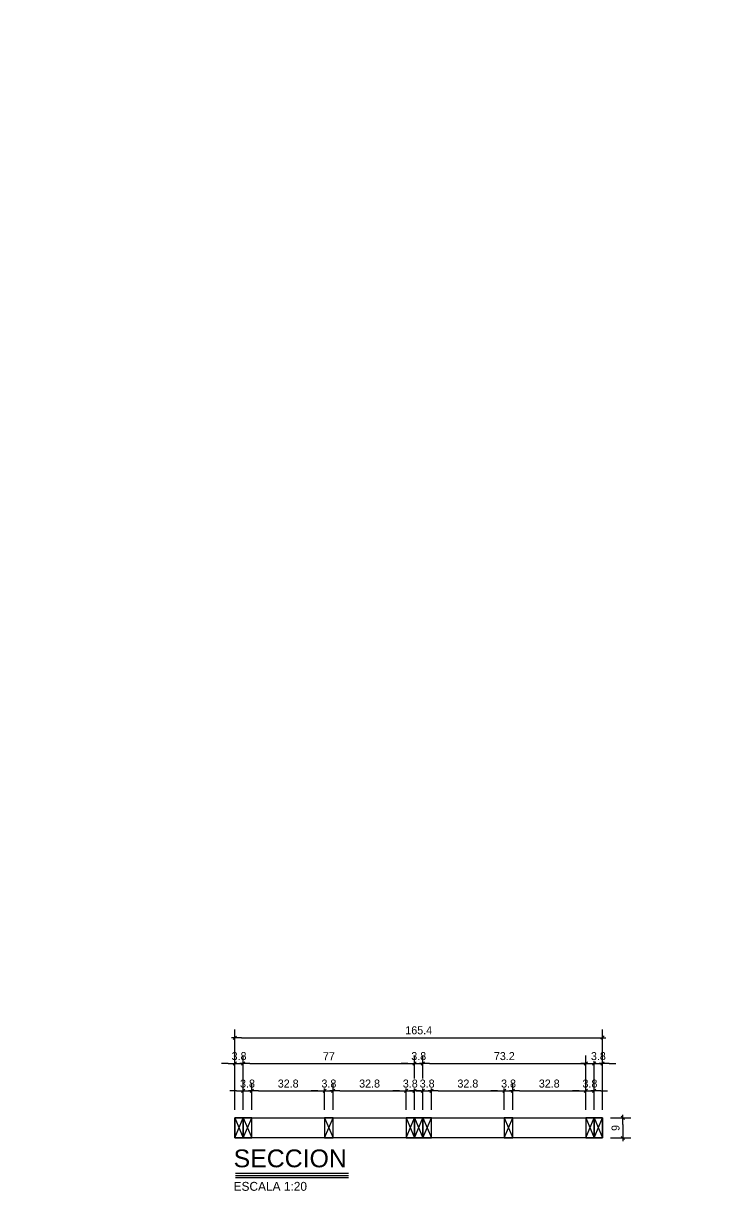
# Model space of a CAD drawing. Header units: millimetres. Extents: x 19458 to 19801, y 4351 to 4752.
# Drawn here: x 19506.82 to 19509.94, y 4507.75 to 4513.06 of the extents above; entities that cross this region are included whole.
import ezdxf
from ezdxf.enums import TextEntityAlignment as Align

# ---------------------------------------------------------------- set-up
doc = ezdxf.new("R2010")
doc.units = ezdxf.units.MM
for name, color, linetype in [('0 @ 0.2', 7, 'Continuous'), ('cotas', 1, 'Continuous'), ('cotas @ 400', 1, 'Continuous'), ('cotas @ 500', 1, 'Continuous'), ('PANELES PARED', 2, 'Continuous'), ('TEXTOS TITULOS @ 0.2', 3, 'Continuous')]:
    doc.layers.add(name, color=color, linetype=linetype)
doc.styles.add('century gothic', font='GOTHIC.TTF')
doc.styles.add('COTAS SMC', font='GOTHIC.TTF')
doc.styles.add('NOTAS', font='GOTHIC.TTF')
doc.styles.add('SMCtitulos', font='sanss___.ttf')
doc.dimstyles.new('ANOTATIVE 100 SMCONSTRUCCIONES', dxfattribs={"dimscale": 0, "dimtxt": 0.18, "dimasz": 0.15, "dimexe": 0.18, "dimexo": 0.09, "dimgap": 0.1, "dimtad": 1, "dimzin": 0, "dimdsep": 46, "dimtxsty": 'century gothic', "dimblk1": 'FLECHA1', "dimblk2": 'FLECHA1', "dimsah": 1, "dimcen": 0.18, "dimdle": 0.075, "dimclrd": 1, "dimclre": 1, "dimclrt": 2, "dimaunit": 1, "dimadec": 0, "dimazin": 0, "dimtfac": 0.75, "dimtix": 1, "dimtmove": 2, "dimatfit": 3, "dimfxl": 0.09, "dimtvp": 1.5, "dimtfill": 1, "dimtolj": 1, "dimtzin": 0, "dimarcsym": 0})
doc.dimstyles.new('ANOTATIVE CM SMCONSTRUCCIONES', dxfattribs={"dimscale": 0, "dimtxt": 0.18, "dimasz": 0.15, "dimexe": 0.18, "dimexo": 0.18, "dimgap": 0.07, "dimtad": 1, "dimdec": 1, "dimlfac": 100, "dimdsep": 46, "dimtxsty": 'century gothic', "dimblk1": 'FLECHA1', "dimblk2": 'FLECHA1', "dimsah": 1, "dimcen": 0.18, "dimdle": 0.075, "dimclrd": 1, "dimclre": 1, "dimclrt": 2, "dimaunit": 1, "dimadec": 0, "dimazin": 2, "dimtfac": 0.75, "dimtdec": 1, "dimtix": 1, "dimtmove": 2, "dimatfit": 3, "dimfxl": 0.09, "dimtvp": 1.5, "dimtfill": 1, "dimtolj": 1, "dimtzin": 0, "dimarcsym": 0})
doc.dimstyles.new('PIES SMCONSTRUCCIONES', dxfattribs={"dimscale": 0, "dimtxt": 0.18, "dimasz": 0.2, "dimexe": 0.18, "dimexo": 0, "dimgap": 0.1, "dimtad": 1, "dimdec": 0, "dimlfac": 39.370079, "dimzin": 0, "dimdsep": 46, "dimlunit": 4, "dimtxsty": 'COTAS SMC', "dimblk1": 'FLECHA1', "dimblk2": 'FLECHA1', "dimsah": 1, "dimcen": 0.2, "dimdle": 0.075, "dimclrd": 1, "dimclre": 1, "dimclrt": 2, "dimaunit": 1, "dimadec": 0, "dimazin": 0, "dimtfac": 0.75, "dimtdec": 0, "dimtix": 1, "dimtmove": 2, "dimatfit": 3, "dimfxl": 0.09, "dimtvp": 1.5, "dimtfill": 1, "dimtolj": 1, "dimtzin": 0, "dimarcsym": 0})

# ---------------------------------------------------------------- blocks, each defined once
blk = doc.blocks.new('FLECHA1')
at = {"color": 4}
blk.add_line((-0.246176, -0.248081), (0.248081, 0.25), dxfattribs=at)
at = {"color": 1}
blk.add_line((-1, 0), (0.496162, 0), dxfattribs=at)
blk = doc.blocks.new('*D1568')
at = {"layer": 'cotas', "color": 1, "lineweight": -2, "transparency": 16777216}
for p, q in [((19614.326, 4625.8448), (19614.326, 4700.8448)), ((19570.9836, 4550.8448), (19524.326, 4550.8448)), ((19614.326, 4548.4298), (19614.326, 4550.8448)), ((19570.5339, 4548.4298), (19524.326, 4548.4298)), ((19614.326, 4473.4298), (19614.326, 4398.4298))]:
    blk.add_line(p, q, dxfattribs=at)
at = {"layer": 'Defpoints', "color": 0, "transparency": 16777216}
for p in [(19614.326, 4550.8448), (19615.9836, 4550.8448), (19615.5339, 4548.4298)]:
    blk.add_point(p, dxfattribs=at)
at = {"layer": 'cotas', "color": 1, "lineweight": -2, "transparency": 16777216, "xscale": 75, "yscale": 75, "zscale": 75}
for p, rotation in [((19614.326, 4550.8448), 270), ((19614.326, 4548.4298), 90)]:
    blk.add_blockref('FLECHA1', p, dxfattribs=dict(at, rotation=rotation))
at = {"layer": 'cotas', "color": 2, "transparency": 16777216, "insert": (19517.3376, 4549.6373), "char_height": 90, "attachment_point": 5, "rotation": 90, "style": 'century gothic', "bg_fill": 3, "box_fill_scale": 1.1, "bg_fill_color": 256, "bg_fill_true_color": 13158600, "bg_fill_transparency": 0}
blk.add_mtext('\\A1;2.42', dxfattribs=at)
blk = doc.blocks.new('*D1620')
at = {"layer": 'cotas', "color": 1, "lineweight": -2, "transparency": 16777216}
for p, q in [((19614.326, 4610.8448), (19614.326, 4670.8448)), ((19579.9836, 4550.8448), (19542.326, 4550.8448)), ((19614.326, 4548.4298), (19614.326, 4550.8448)), ((19579.5339, 4548.4298), (19542.326, 4548.4298)), ((19614.326, 4488.4298), (19614.326, 4428.4298))]:
    blk.add_line(p, q, dxfattribs=at)
at = {"layer": 'Defpoints', "color": 0, "transparency": 16777216}
for p in [(19614.326, 4550.8448), (19615.9836, 4550.8448), (19615.5339, 4548.4298)]:
    blk.add_point(p, dxfattribs=at)
at = {"layer": 'cotas', "color": 1, "lineweight": -2, "transparency": 16777216, "xscale": 60, "yscale": 60, "zscale": 60}
for p, rotation in [((19614.326, 4550.8448), 270), ((19614.326, 4548.4298), 90)]:
    blk.add_blockref('FLECHA1', p, dxfattribs=dict(at, rotation=rotation))
at = {"layer": 'cotas', "color": 2, "transparency": 16777216, "insert": (19536.7353, 4549.6373), "char_height": 72, "attachment_point": 5, "rotation": 90, "style": 'century gothic', "bg_fill": 3, "box_fill_scale": 1.1, "bg_fill_color": 256, "bg_fill_true_color": 13158600, "bg_fill_transparency": 0}
blk.add_mtext('\\A1;2.42', dxfattribs=at)
blk = doc.blocks.new('*D1623')
at = {"layer": 'cotas', "color": 1, "lineweight": -2, "transparency": 16777216}
for p, q in [((19620.0128, 4651.7533), (19620.0128, 4751.7533)), ((19620.4168, 4551.7533), (19530.0128, 4551.7533)), ((19620.0128, 4550.5333), (19620.0128, 4551.7533)), ((19620.4168, 4550.5333), (19530.0128, 4550.5333)), ((19620.0128, 4450.5333), (19620.0128, 4350.5333))]:
    blk.add_line(p, q, dxfattribs=at)
at = {"layer": 'Defpoints', "color": 0, "transparency": 16777216}
for p in [(19620.0128, 4551.7533), (19620.4168, 4551.7533), (19620.4168, 4550.5333)]:
    blk.add_point(p, dxfattribs=at)
at = {"layer": 'cotas', "color": 1, "lineweight": -2, "transparency": 16777216, "xscale": 100, "yscale": 100, "zscale": 100}
for p, rotation in [((19620.0128, 4551.7533), 270), ((19620.0128, 4550.5333), 90)]:
    blk.add_blockref('FLECHA1', p, dxfattribs=dict(at, rotation=rotation))
at = {"layer": 'cotas', "color": 2, "transparency": 16777216, "insert": (19523.8809, 4551.1433), "char_height": 90, "attachment_point": 5, "rotation": 90, "style": 'COTAS SMC', "bg_fill": 3, "box_fill_scale": 1.1, "bg_fill_color": 256, "bg_fill_true_color": 13158600, "bg_fill_transparency": 0}
blk.add_mtext("\\A1;4'", dxfattribs=at)
blk = doc.blocks.new('*D1673')
at = {"layer": 'cotas', "color": 1, "lineweight": -2, "transparency": 16777216}
for p, q in [((19620.0128, 4631.7533), (19620.0128, 4711.7533)), ((19620.4168, 4551.7533), (19548.0128, 4551.7533)), ((19620.0128, 4550.5333), (19620.0128, 4551.7533)), ((19620.4168, 4550.5333), (19548.0128, 4550.5333)), ((19620.0128, 4470.5333), (19620.0128, 4390.5333))]:
    blk.add_line(p, q, dxfattribs=at)
at = {"layer": 'Defpoints', "color": 0, "transparency": 16777216}
for p in [(19620.0128, 4551.7533), (19620.4168, 4551.7533), (19620.4168, 4550.5333)]:
    blk.add_point(p, dxfattribs=at)
at = {"layer": 'cotas', "color": 1, "lineweight": -2, "transparency": 16777216, "xscale": 80, "yscale": 80, "zscale": 80}
for p, rotation in [((19620.0128, 4551.7533), 270), ((19620.0128, 4550.5333), 90)]:
    blk.add_blockref('FLECHA1', p, dxfattribs=dict(at, rotation=rotation))
at = {"layer": 'cotas', "color": 2, "transparency": 16777216, "insert": (19543.1073, 4551.1433), "char_height": 72, "attachment_point": 5, "rotation": 90, "style": 'COTAS SMC', "bg_fill": 3, "box_fill_scale": 1.1, "bg_fill_color": 256, "bg_fill_true_color": 13158600, "bg_fill_transparency": 0}
blk.add_mtext("\\A1;4'", dxfattribs=at)
blk = doc.blocks.new('PZ1')
at = {"layer": 'PANELES PARED'}
for p, q in [((19503.9863, 4507.8495), (19504.0243, 4507.7595)), ((19503.9863, 4507.7595), (19504.0243, 4507.8495))]:
    blk.add_line(p, q, dxfattribs=at)
blk.add_lwpolyline([(19503.9863, 4507.7595), (19504.0243, 4507.7595), (19504.0243, 4507.8495), (19503.9863, 4507.8495)], close=True, dxfattribs=at)
blk = doc.blocks.new('*U14')
at = {"color": 2}
blk.add_line((0, 0.052), (2.541, 0.052), dxfattribs=at)
at = {"color": 250}
blk.add_line((0, 0), (2.541, 0), dxfattribs=at)
at = {"color": 7}
blk.add_line((0, -0.047), (2.541, -0.047), dxfattribs=at)
at = {"color": 0, "linetype": 'ByBlock', "lineweight": -2, "style": 'NOTAS'}
for tag, p in [('1TITLE', (0.027, 1.014)), ('2TITLE', (-0.043, 0.181))]:
    blk.add_attdef(tag, p, '', height=0.3, dxfattribs=at)
blk.add_attdef('SCALE', text='', height=0.18, dxfattribs=at).set_placement((-0.043, -0.148), align=Align.TOP_LEFT)
blk = doc.blocks.new('*D78')
at = {"color": 1, "lineweight": -2, "transparency": 16777216}
for p, q in [((19509.4574, 4508.1344), (19509.5486, 4508.1344)), ((19509.5126, 4508.1044), (19509.5126, 4508.0744)), ((19509.4574, 4508.0444), (19509.5486, 4508.0444))]:
    blk.add_line(p, q, dxfattribs=at)
at = {"layer": 'Defpoints', "color": 0, "transparency": 16777216}
for p in [(19509.4214, 4508.1344), (19509.4214, 4508.0444)]:
    blk.add_point(p, dxfattribs=at)
at = {"color": 1, "lineweight": -2, "transparency": 16777216, "xscale": 0.03, "yscale": 0.03, "zscale": 0.03}
for p, rotation in [((19509.5126, 4508.1344), 90), ((19509.5126, 4508.0444), 270)]:
    blk.add_blockref('FLECHA1', p, dxfattribs=dict(at, rotation=rotation))
at = {"color": 2, "transparency": 16777216, "insert": (19509.4797, 4508.0894), "char_height": 0.036, "attachment_point": 5, "rotation": 90, "style": 'century gothic', "bg_fill": 3, "box_fill_scale": 1.1, "bg_fill_color": 256, "bg_fill_true_color": 13158600, "bg_fill_transparency": 0}
blk.add_mtext('\\A1;9', dxfattribs=at)
at = {"layer": 'Defpoints', "color": 0, "transparency": 16777216}
blk.add_point((19509.5126, 4508.0444), dxfattribs=at)
blk = doc.blocks.new('*D79')
at = {"color": 1, "lineweight": -2, "transparency": 16777216}
for p, q in [((19507.7674, 4508.1704), (19507.7674, 4508.4156)), ((19507.8054, 4508.1704), (19507.8054, 4508.4156)), ((19507.7374, 4508.3796), (19507.7074, 4508.3796)), ((19507.7674, 4508.3796), (19507.8054, 4508.3796)), ((19507.8354, 4508.3796), (19507.8654, 4508.3796))]:
    blk.add_line(p, q, dxfattribs=at)
at = {"layer": 'Defpoints', "color": 0, "transparency": 16777216}
for p in [(19507.7674, 4508.1344), (19507.8054, 4508.1344)]:
    blk.add_point(p, dxfattribs=at)
at = {"color": 1, "lineweight": -2, "transparency": 16777216, "xscale": 0.03, "yscale": 0.03, "zscale": 0.03}
blk.add_blockref('FLECHA1', (19507.7674, 4508.3796), dxfattribs=at)
at = {"color": 1, "lineweight": -2, "transparency": 16777216, "xscale": 0.03, "yscale": 0.03, "zscale": 0.03, "rotation": 180}
blk.add_blockref('FLECHA1', (19507.8054, 4508.3796), dxfattribs=at)
at = {"color": 2, "transparency": 16777216, "insert": (19507.7864, 4508.4125), "char_height": 0.036, "attachment_point": 5, "style": 'century gothic', "bg_fill": 3, "box_fill_scale": 1.1, "bg_fill_color": 256, "bg_fill_true_color": 13158600, "bg_fill_transparency": 0}
blk.add_mtext('\\A1;3.8', dxfattribs=at)
at = {"layer": 'Defpoints', "color": 0, "transparency": 16777216}
blk.add_point((19507.8054, 4508.3796), dxfattribs=at)
blk = doc.blocks.new('*D80')
at = {"color": 1, "lineweight": -2, "transparency": 16777216}
for p, q in [((19507.8054, 4508.1704), (19507.8054, 4508.2921)), ((19507.8434, 4508.1704), (19507.8434, 4508.2921)), ((19507.7754, 4508.2561), (19507.7454, 4508.2561)), ((19507.8054, 4508.2561), (19507.8434, 4508.2561)), ((19507.8734, 4508.2561), (19507.9034, 4508.2561))]:
    blk.add_line(p, q, dxfattribs=at)
at = {"layer": 'Defpoints', "color": 0, "transparency": 16777216}
for p in [(19507.8054, 4508.1344), (19507.8434, 4508.1344)]:
    blk.add_point(p, dxfattribs=at)
at = {"color": 1, "lineweight": -2, "transparency": 16777216, "xscale": 0.03, "yscale": 0.03, "zscale": 0.03}
blk.add_blockref('FLECHA1', (19507.8054, 4508.2561), dxfattribs=at)
at = {"color": 1, "lineweight": -2, "transparency": 16777216, "xscale": 0.03, "yscale": 0.03, "zscale": 0.03, "rotation": 180}
blk.add_blockref('FLECHA1', (19507.8434, 4508.2561), dxfattribs=at)
at = {"color": 2, "transparency": 16777216, "insert": (19507.8244, 4508.289), "char_height": 0.036, "attachment_point": 5, "style": 'century gothic', "bg_fill": 3, "box_fill_scale": 1.1, "bg_fill_color": 256, "bg_fill_true_color": 13158600, "bg_fill_transparency": 0}
blk.add_mtext('\\A1;3.8', dxfattribs=at)
at = {"layer": 'Defpoints', "color": 0, "transparency": 16777216}
blk.add_point((19507.8434, 4508.2561), dxfattribs=at)
blk = doc.blocks.new('*D81')
at = {"color": 1, "lineweight": -2, "transparency": 16777216}
for p, q in [((19507.8434, 4508.1704), (19507.8434, 4508.2921)), ((19508.1714, 4508.1704), (19508.1714, 4508.2921)), ((19507.8734, 4508.2561), (19508.1414, 4508.2561))]:
    blk.add_line(p, q, dxfattribs=at)
at = {"layer": 'Defpoints', "color": 0, "transparency": 16777216}
for p in [(19508.1714, 4508.2561), (19507.8434, 4508.1344), (19508.1714, 4508.1344)]:
    blk.add_point(p, dxfattribs=at)
at = {"color": 1, "lineweight": -2, "transparency": 16777216, "xscale": 0.03, "yscale": 0.03, "zscale": 0.03, "rotation": 180}
blk.add_blockref('FLECHA1', (19507.8434, 4508.2561), dxfattribs=at)
at = {"color": 1, "lineweight": -2, "transparency": 16777216, "xscale": 0.03, "yscale": 0.03, "zscale": 0.03}
blk.add_blockref('FLECHA1', (19508.1714, 4508.2561), dxfattribs=at)
at = {"color": 2, "transparency": 16777216, "insert": (19508.0074, 4508.289), "char_height": 0.036, "attachment_point": 5, "style": 'century gothic', "bg_fill": 3, "box_fill_scale": 1.1, "bg_fill_color": 256, "bg_fill_true_color": 13158600, "bg_fill_transparency": 0}
blk.add_mtext('\\A1;32.8', dxfattribs=at)
blk = doc.blocks.new('*D82')
at = {"color": 1, "lineweight": -2, "transparency": 16777216}
for p, q in [((19508.1714, 4508.1704), (19508.1714, 4508.2921)), ((19508.2094, 4508.1704), (19508.2094, 4508.2921)), ((19508.1414, 4508.2561), (19508.1114, 4508.2561)), ((19508.1714, 4508.2561), (19508.2094, 4508.2561)), ((19508.2394, 4508.2561), (19508.2694, 4508.2561))]:
    blk.add_line(p, q, dxfattribs=at)
at = {"layer": 'Defpoints', "color": 0, "transparency": 16777216}
for p in [(19508.1714, 4508.1344), (19508.2094, 4508.1344)]:
    blk.add_point(p, dxfattribs=at)
at = {"color": 1, "lineweight": -2, "transparency": 16777216, "xscale": 0.03, "yscale": 0.03, "zscale": 0.03}
blk.add_blockref('FLECHA1', (19508.1714, 4508.2561), dxfattribs=at)
at = {"color": 1, "lineweight": -2, "transparency": 16777216, "xscale": 0.03, "yscale": 0.03, "zscale": 0.03, "rotation": 180}
blk.add_blockref('FLECHA1', (19508.2094, 4508.2561), dxfattribs=at)
at = {"color": 2, "transparency": 16777216, "insert": (19508.1904, 4508.289), "char_height": 0.036, "attachment_point": 5, "style": 'century gothic', "bg_fill": 3, "box_fill_scale": 1.1, "bg_fill_color": 256, "bg_fill_true_color": 13158600, "bg_fill_transparency": 0}
blk.add_mtext('\\A1;3.8', dxfattribs=at)
at = {"layer": 'Defpoints', "color": 0, "transparency": 16777216}
blk.add_point((19508.2094, 4508.2561), dxfattribs=at)
blk = doc.blocks.new('*D83')
at = {"color": 1, "lineweight": -2, "transparency": 16777216}
for p, q in [((19508.2094, 4508.1704), (19508.2094, 4508.2921)), ((19508.5374, 4508.1704), (19508.5374, 4508.2921)), ((19508.2394, 4508.2561), (19508.5074, 4508.2561))]:
    blk.add_line(p, q, dxfattribs=at)
at = {"layer": 'Defpoints', "color": 0, "transparency": 16777216}
for p in [(19508.5374, 4508.2561), (19508.2094, 4508.1344), (19508.5374, 4508.1344)]:
    blk.add_point(p, dxfattribs=at)
at = {"color": 1, "lineweight": -2, "transparency": 16777216, "xscale": 0.03, "yscale": 0.03, "zscale": 0.03, "rotation": 180}
blk.add_blockref('FLECHA1', (19508.2094, 4508.2561), dxfattribs=at)
at = {"color": 1, "lineweight": -2, "transparency": 16777216, "xscale": 0.03, "yscale": 0.03, "zscale": 0.03}
blk.add_blockref('FLECHA1', (19508.5374, 4508.2561), dxfattribs=at)
at = {"color": 2, "transparency": 16777216, "insert": (19508.3734, 4508.289), "char_height": 0.036, "attachment_point": 5, "style": 'century gothic', "bg_fill": 3, "box_fill_scale": 1.1, "bg_fill_color": 256, "bg_fill_true_color": 13158600, "bg_fill_transparency": 0}
blk.add_mtext('\\A1;32.8', dxfattribs=at)
blk = doc.blocks.new('*D84')
at = {"color": 1, "lineweight": -2, "transparency": 16777216}
for p, q in [((19508.5754, 4508.1704), (19508.5754, 4508.4156)), ((19508.6134, 4508.1704), (19508.6134, 4508.4156)), ((19508.5454, 4508.3796), (19508.5154, 4508.3796)), ((19508.5754, 4508.3796), (19508.6134, 4508.3796)), ((19508.6434, 4508.3796), (19508.6734, 4508.3796))]:
    blk.add_line(p, q, dxfattribs=at)
at = {"layer": 'Defpoints', "color": 0, "transparency": 16777216}
for p in [(19508.5754, 4508.1344), (19508.6134, 4508.1344)]:
    blk.add_point(p, dxfattribs=at)
at = {"color": 1, "lineweight": -2, "transparency": 16777216, "xscale": 0.03, "yscale": 0.03, "zscale": 0.03}
blk.add_blockref('FLECHA1', (19508.5754, 4508.3796), dxfattribs=at)
at = {"color": 1, "lineweight": -2, "transparency": 16777216, "xscale": 0.03, "yscale": 0.03, "zscale": 0.03, "rotation": 180}
blk.add_blockref('FLECHA1', (19508.6134, 4508.3796), dxfattribs=at)
at = {"color": 2, "transparency": 16777216, "insert": (19508.5944, 4508.4125), "char_height": 0.036, "attachment_point": 5, "style": 'century gothic', "bg_fill": 3, "box_fill_scale": 1.1, "bg_fill_color": 256, "bg_fill_true_color": 13158600, "bg_fill_transparency": 0}
blk.add_mtext('\\A1;3.8', dxfattribs=at)
at = {"layer": 'Defpoints', "color": 0, "transparency": 16777216}
blk.add_point((19508.6134, 4508.3796), dxfattribs=at)
blk = doc.blocks.new('*D85')
at = {"color": 1, "lineweight": -2, "transparency": 16777216}
for p, q in [((19508.6514, 4508.1704), (19508.6514, 4508.2921)), ((19508.9794, 4508.1704), (19508.9794, 4508.2921)), ((19508.6814, 4508.2561), (19508.9494, 4508.2561))]:
    blk.add_line(p, q, dxfattribs=at)
at = {"layer": 'Defpoints', "color": 0, "transparency": 16777216}
for p in [(19508.9794, 4508.2561), (19508.6514, 4508.1344), (19508.9794, 4508.1344)]:
    blk.add_point(p, dxfattribs=at)
at = {"color": 1, "lineweight": -2, "transparency": 16777216, "xscale": 0.03, "yscale": 0.03, "zscale": 0.03, "rotation": 180}
blk.add_blockref('FLECHA1', (19508.6514, 4508.2561), dxfattribs=at)
at = {"color": 1, "lineweight": -2, "transparency": 16777216, "xscale": 0.03, "yscale": 0.03, "zscale": 0.03}
blk.add_blockref('FLECHA1', (19508.9794, 4508.2561), dxfattribs=at)
at = {"color": 2, "transparency": 16777216, "insert": (19508.8154, 4508.289), "char_height": 0.036, "attachment_point": 5, "style": 'century gothic', "bg_fill": 3, "box_fill_scale": 1.1, "bg_fill_color": 256, "bg_fill_true_color": 13158600, "bg_fill_transparency": 0}
blk.add_mtext('\\A1;32.8', dxfattribs=at)
blk = doc.blocks.new('*D86')
at = {"color": 1, "lineweight": -2, "transparency": 16777216}
for p, q in [((19508.9794, 4508.1704), (19508.9794, 4508.2921)), ((19509.0174, 4508.1704), (19509.0174, 4508.2921)), ((19508.9494, 4508.2561), (19508.9194, 4508.2561)), ((19508.9794, 4508.2561), (19509.0174, 4508.2561)), ((19509.0474, 4508.2561), (19509.0774, 4508.2561))]:
    blk.add_line(p, q, dxfattribs=at)
at = {"layer": 'Defpoints', "color": 0, "transparency": 16777216}
for p in [(19508.9794, 4508.1344), (19509.0174, 4508.1344)]:
    blk.add_point(p, dxfattribs=at)
at = {"color": 1, "lineweight": -2, "transparency": 16777216, "xscale": 0.03, "yscale": 0.03, "zscale": 0.03}
blk.add_blockref('FLECHA1', (19508.9794, 4508.2561), dxfattribs=at)
at = {"color": 1, "lineweight": -2, "transparency": 16777216, "xscale": 0.03, "yscale": 0.03, "zscale": 0.03, "rotation": 180}
blk.add_blockref('FLECHA1', (19509.0174, 4508.2561), dxfattribs=at)
at = {"color": 2, "transparency": 16777216, "insert": (19508.9984, 4508.289), "char_height": 0.036, "attachment_point": 5, "style": 'century gothic', "bg_fill": 3, "box_fill_scale": 1.1, "bg_fill_color": 256, "bg_fill_true_color": 13158600, "bg_fill_transparency": 0}
blk.add_mtext('\\A1;3.8', dxfattribs=at)
at = {"layer": 'Defpoints', "color": 0, "transparency": 16777216}
blk.add_point((19509.0174, 4508.2561), dxfattribs=at)
blk = doc.blocks.new('*D87')
at = {"color": 1, "lineweight": -2, "transparency": 16777216}
for p, q in [((19509.0174, 4508.1704), (19509.0174, 4508.2921)), ((19509.3454, 4508.1704), (19509.3454, 4508.2921)), ((19509.0474, 4508.2561), (19509.3154, 4508.2561))]:
    blk.add_line(p, q, dxfattribs=at)
at = {"layer": 'Defpoints', "color": 0, "transparency": 16777216}
for p in [(19509.3454, 4508.2561), (19509.0174, 4508.1344), (19509.3454, 4508.1344)]:
    blk.add_point(p, dxfattribs=at)
at = {"color": 1, "lineweight": -2, "transparency": 16777216, "xscale": 0.03, "yscale": 0.03, "zscale": 0.03, "rotation": 180}
blk.add_blockref('FLECHA1', (19509.0174, 4508.2561), dxfattribs=at)
at = {"color": 1, "lineweight": -2, "transparency": 16777216, "xscale": 0.03, "yscale": 0.03, "zscale": 0.03}
blk.add_blockref('FLECHA1', (19509.3454, 4508.2561), dxfattribs=at)
at = {"color": 2, "transparency": 16777216, "insert": (19509.1814, 4508.289), "char_height": 0.036, "attachment_point": 5, "style": 'century gothic', "bg_fill": 3, "box_fill_scale": 1.1, "bg_fill_color": 256, "bg_fill_true_color": 13158600, "bg_fill_transparency": 0}
blk.add_mtext('\\A1;32.8', dxfattribs=at)
blk = doc.blocks.new('*D88')
at = {"color": 1, "lineweight": -2, "transparency": 16777216}
for p, q in [((19509.3454, 4508.1704), (19509.3454, 4508.2921)), ((19509.3834, 4508.1704), (19509.3834, 4508.2921)), ((19509.3154, 4508.2561), (19509.2854, 4508.2561)), ((19509.3454, 4508.2561), (19509.3834, 4508.2561)), ((19509.4134, 4508.2561), (19509.4434, 4508.2561))]:
    blk.add_line(p, q, dxfattribs=at)
at = {"layer": 'Defpoints', "color": 0, "transparency": 16777216}
for p in [(19509.3454, 4508.1344), (19509.3834, 4508.1344)]:
    blk.add_point(p, dxfattribs=at)
at = {"color": 1, "lineweight": -2, "transparency": 16777216, "xscale": 0.03, "yscale": 0.03, "zscale": 0.03}
blk.add_blockref('FLECHA1', (19509.3454, 4508.2561), dxfattribs=at)
at = {"color": 1, "lineweight": -2, "transparency": 16777216, "xscale": 0.03, "yscale": 0.03, "zscale": 0.03, "rotation": 180}
blk.add_blockref('FLECHA1', (19509.3834, 4508.2561), dxfattribs=at)
at = {"color": 2, "transparency": 16777216, "insert": (19509.3644, 4508.289), "char_height": 0.036, "attachment_point": 5, "style": 'century gothic', "bg_fill": 3, "box_fill_scale": 1.1, "bg_fill_color": 256, "bg_fill_true_color": 13158600, "bg_fill_transparency": 0}
blk.add_mtext('\\A1;3.8', dxfattribs=at)
at = {"layer": 'Defpoints', "color": 0, "transparency": 16777216}
blk.add_point((19509.3834, 4508.2561), dxfattribs=at)
blk = doc.blocks.new('*D89')
at = {"color": 1, "lineweight": -2, "transparency": 16777216}
for p, q in [((19509.3834, 4508.1704), (19509.3834, 4508.4156)), ((19509.4214, 4508.1704), (19509.4214, 4508.4156)), ((19509.3534, 4508.3796), (19509.3234, 4508.3796)), ((19509.3834, 4508.3796), (19509.4214, 4508.3796)), ((19509.4514, 4508.3796), (19509.4814, 4508.3796))]:
    blk.add_line(p, q, dxfattribs=at)
at = {"layer": 'Defpoints', "color": 0, "transparency": 16777216}
for p in [(19509.3834, 4508.1344), (19509.4214, 4508.1344)]:
    blk.add_point(p, dxfattribs=at)
at = {"color": 1, "lineweight": -2, "transparency": 16777216, "xscale": 0.03, "yscale": 0.03, "zscale": 0.03}
blk.add_blockref('FLECHA1', (19509.3834, 4508.3796), dxfattribs=at)
at = {"color": 1, "lineweight": -2, "transparency": 16777216, "xscale": 0.03, "yscale": 0.03, "zscale": 0.03, "rotation": 180}
blk.add_blockref('FLECHA1', (19509.4214, 4508.3796), dxfattribs=at)
at = {"color": 2, "transparency": 16777216, "insert": (19509.4024, 4508.4125), "char_height": 0.036, "attachment_point": 5, "style": 'century gothic', "bg_fill": 3, "box_fill_scale": 1.1, "bg_fill_color": 256, "bg_fill_true_color": 13158600, "bg_fill_transparency": 0}
blk.add_mtext('\\A1;3.8', dxfattribs=at)
at = {"layer": 'Defpoints', "color": 0, "transparency": 16777216}
blk.add_point((19509.4214, 4508.3796), dxfattribs=at)
blk = doc.blocks.new('*D90')
at = {"color": 1, "lineweight": -2, "transparency": 16777216}
for p, q in [((19507.7674, 4508.1704), (19507.7674, 4508.5316)), ((19509.4214, 4508.1704), (19509.4214, 4508.5316)), ((19507.7974, 4508.4956), (19509.3914, 4508.4956))]:
    blk.add_line(p, q, dxfattribs=at)
at = {"layer": 'Defpoints', "color": 0, "transparency": 16777216}
for p in [(19509.4214, 4508.4956), (19507.7674, 4508.1344), (19509.4214, 4508.1344)]:
    blk.add_point(p, dxfattribs=at)
at = {"color": 1, "lineweight": -2, "transparency": 16777216, "xscale": 0.03, "yscale": 0.03, "zscale": 0.03, "rotation": 180}
blk.add_blockref('FLECHA1', (19507.7674, 4508.4956), dxfattribs=at)
at = {"color": 1, "lineweight": -2, "transparency": 16777216, "xscale": 0.03, "yscale": 0.03, "zscale": 0.03}
blk.add_blockref('FLECHA1', (19509.4214, 4508.4956), dxfattribs=at)
at = {"color": 2, "transparency": 16777216, "insert": (19508.5944, 4508.5285), "char_height": 0.036, "attachment_point": 5, "style": 'century gothic', "bg_fill": 3, "box_fill_scale": 1.1, "bg_fill_color": 256, "bg_fill_true_color": 13158600, "bg_fill_transparency": 0}
blk.add_mtext('\\A1;165.4', dxfattribs=at)
blk = doc.blocks.new('*D96')
at = {"color": 1, "lineweight": -2, "transparency": 16777216}
for p, q in [((19507.8054, 4508.1704), (19507.8054, 4508.4156)), ((19508.5754, 4508.1704), (19508.5754, 4508.4156)), ((19507.8354, 4508.3796), (19508.5454, 4508.3796))]:
    blk.add_line(p, q, dxfattribs=at)
at = {"layer": 'Defpoints', "color": 0, "transparency": 16777216}
for p in [(19508.5754, 4508.3796), (19507.8054, 4508.1344), (19508.5754, 4508.1344)]:
    blk.add_point(p, dxfattribs=at)
at = {"color": 1, "lineweight": -2, "transparency": 16777216, "xscale": 0.03, "yscale": 0.03, "zscale": 0.03, "rotation": 180}
blk.add_blockref('FLECHA1', (19507.8054, 4508.3796), dxfattribs=at)
at = {"color": 1, "lineweight": -2, "transparency": 16777216, "xscale": 0.03, "yscale": 0.03, "zscale": 0.03}
blk.add_blockref('FLECHA1', (19508.5754, 4508.3796), dxfattribs=at)
at = {"color": 2, "transparency": 16777216, "insert": (19508.1904, 4508.412), "char_height": 0.036, "attachment_point": 5, "style": 'century gothic', "bg_fill": 3, "box_fill_scale": 1.1, "bg_fill_color": 256, "bg_fill_true_color": 13158600, "bg_fill_transparency": 0}
blk.add_mtext('\\A1;77', dxfattribs=at)
blk = doc.blocks.new('*D97')
at = {"color": 1, "lineweight": -2, "transparency": 16777216}
for p, q in [((19508.6134, 4508.1704), (19508.6134, 4508.4156)), ((19509.3454, 4508.1704), (19509.3454, 4508.4156)), ((19508.6434, 4508.3796), (19509.3154, 4508.3796))]:
    blk.add_line(p, q, dxfattribs=at)
at = {"layer": 'Defpoints', "color": 0, "transparency": 16777216}
for p in [(19509.3454, 4508.3796), (19508.6134, 4508.1344), (19509.3454, 4508.1344)]:
    blk.add_point(p, dxfattribs=at)
at = {"color": 1, "lineweight": -2, "transparency": 16777216, "xscale": 0.03, "yscale": 0.03, "zscale": 0.03, "rotation": 180}
blk.add_blockref('FLECHA1', (19508.6134, 4508.3796), dxfattribs=at)
at = {"color": 1, "lineweight": -2, "transparency": 16777216, "xscale": 0.03, "yscale": 0.03, "zscale": 0.03}
blk.add_blockref('FLECHA1', (19509.3454, 4508.3796), dxfattribs=at)
at = {"color": 2, "transparency": 16777216, "insert": (19508.9794, 4508.4125), "char_height": 0.036, "attachment_point": 5, "style": 'century gothic', "bg_fill": 3, "box_fill_scale": 1.1, "bg_fill_color": 256, "bg_fill_true_color": 13158600, "bg_fill_transparency": 0}
blk.add_mtext('\\A1;73.2', dxfattribs=at)
blk = doc.blocks.new('*D115')
at = {"color": 1, "lineweight": -2, "transparency": 16777216}
for p, q in [((19508.5374, 4508.1704), (19508.5374, 4508.2921)), ((19508.5754, 4508.1704), (19508.5754, 4508.2921)), ((19508.5074, 4508.2561), (19508.4774, 4508.2561)), ((19508.5374, 4508.2561), (19508.5754, 4508.2561)), ((19508.6054, 4508.2561), (19508.6354, 4508.2561))]:
    blk.add_line(p, q, dxfattribs=at)
at = {"layer": 'Defpoints', "color": 0, "transparency": 16777216}
for p in [(19508.5374, 4508.1344), (19508.5754, 4508.1344)]:
    blk.add_point(p, dxfattribs=at)
at = {"color": 1, "lineweight": -2, "transparency": 16777216, "xscale": 0.03, "yscale": 0.03, "zscale": 0.03}
blk.add_blockref('FLECHA1', (19508.5374, 4508.2561), dxfattribs=at)
at = {"color": 1, "lineweight": -2, "transparency": 16777216, "xscale": 0.03, "yscale": 0.03, "zscale": 0.03, "rotation": 180}
blk.add_blockref('FLECHA1', (19508.5754, 4508.2561), dxfattribs=at)
at = {"color": 2, "transparency": 16777216, "insert": (19508.5564, 4508.289), "char_height": 0.036, "attachment_point": 5, "style": 'century gothic', "bg_fill": 3, "box_fill_scale": 1.1, "bg_fill_color": 256, "bg_fill_true_color": 13158600, "bg_fill_transparency": 0}
blk.add_mtext('\\A1;3.8', dxfattribs=at)
at = {"layer": 'Defpoints', "color": 0, "transparency": 16777216}
blk.add_point((19508.5754, 4508.2561), dxfattribs=at)
blk = doc.blocks.new('*D116')
at = {"color": 1, "lineweight": -2, "transparency": 16777216}
for p, q in [((19508.6134, 4508.1704), (19508.6134, 4508.2921)), ((19508.6514, 4508.1704), (19508.6514, 4508.2921)), ((19508.5834, 4508.2561), (19508.5534, 4508.2561)), ((19508.6134, 4508.2561), (19508.6514, 4508.2561)), ((19508.6814, 4508.2561), (19508.7114, 4508.2561))]:
    blk.add_line(p, q, dxfattribs=at)
at = {"layer": 'Defpoints', "color": 0, "transparency": 16777216}
for p in [(19508.6134, 4508.1344), (19508.6514, 4508.1344)]:
    blk.add_point(p, dxfattribs=at)
at = {"color": 1, "lineweight": -2, "transparency": 16777216, "xscale": 0.03, "yscale": 0.03, "zscale": 0.03}
blk.add_blockref('FLECHA1', (19508.6134, 4508.2561), dxfattribs=at)
at = {"color": 1, "lineweight": -2, "transparency": 16777216, "xscale": 0.03, "yscale": 0.03, "zscale": 0.03, "rotation": 180}
blk.add_blockref('FLECHA1', (19508.6514, 4508.2561), dxfattribs=at)
at = {"color": 2, "transparency": 16777216, "insert": (19508.6324, 4508.289), "char_height": 0.036, "attachment_point": 5, "style": 'century gothic', "bg_fill": 3, "box_fill_scale": 1.1, "bg_fill_color": 256, "bg_fill_true_color": 13158600, "bg_fill_transparency": 0}
blk.add_mtext('\\A1;3.8', dxfattribs=at)
at = {"layer": 'Defpoints', "color": 0, "transparency": 16777216}
blk.add_point((19508.6514, 4508.2561), dxfattribs=at)
blk = doc.blocks.new('*U1729')
at = {"layer": 'cotas @ 500'}
dim = blk.add_linear_dim(base=(19614.3260382735, 4550.8448237801), p1=(19615.5338597089, 4548.4298237801), p2=(19615.9836080801, 4550.8448237801), angle=90, dimstyle='ANOTATIVE 100 SMCONSTRUCCIONES', override={"dimscale": 500, "dimtix": 1, "dimtofl": 1, "dimtmove": 1, "dimatfit": 1}, dxfattribs=at)
dim.commit()
dim.dimension.update_dxf_attribs({"geometry": '*D1568', "text_midpoint": (19517.3375950376, 4549.6373237801)})
at = {"layer": 'cotas @ 400'}
dim = blk.add_linear_dim(base=(19614.3260382735, 4550.8448237801), p1=(19615.5338597089, 4548.4298237801), p2=(19615.9836080801, 4550.8448237801), angle=90, dimstyle='ANOTATIVE 100 SMCONSTRUCCIONES', override={"dimscale": 400, "dimtix": 1, "dimtofl": 1, "dimtmove": 1, "dimatfit": 1}, dxfattribs=at)
dim.commit()
dim.dimension.update_dxf_attribs({"geometry": '*D1620', "text_midpoint": (19536.7352836848, 4549.6373237801)})
blk = doc.blocks.new('*U1731')
at = {"layer": 'cotas @ 500'}
dim = blk.add_linear_dim(base=(19620.0128, 4551.7533), p1=(19620.4168, 4550.5333), p2=(19620.4168, 4551.7533), angle=90, dimstyle='PIES SMCONSTRUCCIONES', override={"dimscale": 500, "dimtix": 1, "dimtofl": 1, "dimtmove": 2, "dimatfit": 3}, dxfattribs=at)
dim.commit()
dim.dimension.update_dxf_attribs({"geometry": '*D1623', "text_midpoint": (19523.8809, 4551.1433)})
at = {"layer": 'cotas @ 400'}
dim = blk.add_linear_dim(base=(19620.0128, 4551.7533), p1=(19620.4168, 4550.5333), p2=(19620.4168, 4551.7533), angle=90, dimstyle='PIES SMCONSTRUCCIONES', override={"dimscale": 400, "dimtix": 1, "dimtofl": 1, "dimtmove": 2, "dimatfit": 3}, dxfattribs=at)
dim.commit()
dim.dimension.update_dxf_attribs({"geometry": '*D1673', "text_midpoint": (19543.1073, 4551.1433)})

msp = doc.modelspace()

# ---------------------------------------------------------------- block references
at = {"layer": 'cotas'}
msp.add_blockref('*U1729', (0, 0), dxfattribs=at)

# ---------------------------------------------------------------- next in the draw order: block references
msp.add_blockref('*U1731', (0, 0), dxfattribs=at)

# ---------------------------------------------------------------- next in the draw order: linework, layer by layer
at = {"layer": 'PANELES PARED'}
msp.add_lwpolyline([(19507.7674, 4508.1344), (19509.4214, 4508.1344), (19509.4214, 4508.0444), (19507.7674, 4508.0444)], close=True, dxfattribs=at)

# ---------------------------------------------------------------- next in the draw order: block references
for p in [(3.7811, 0.2849), (3.8191, 0.2849), (4.1851, 0.2849), (4.5891, 0.2849), (4.9931, 0.2849), (5.3591, 0.2849)]:
    msp.add_blockref('PZ1', p)
at = {"layer": 'TEXTOS TITULOS @ 0.2'}
ref = msp.add_blockref('*U14', (19507.7705, 4507.8764), dxfattribs=dict(at, xscale=0.2, yscale=0.2, zscale=0.2))
ref.add_attrib('2TITLE', 'SECCION', (19507.7619, 4507.9127), dxfattribs={"layer": '0', "color": 0, "linetype": 'ByBlock', "lineweight": -2, "height": 0.08, "style": 'SMCtitulos'})
ref.add_attrib('SCALE', 'ESCALA 1:20', dxfattribs={"layer": '0', "color": 0, "linetype": 'ByBlock', "lineweight": -2, "height": 0.04, "style": 'NOTAS'}).set_placement((19507.7619, 4507.8469), align=Align.TOP_LEFT)

# ---------------------------------------------------------------- next in the draw order: dimensions: what is measured, and where the dimension line sits
at = {"layer": '0 @ 0.2'}
dim = msp.add_linear_dim(base=(19507.8054, 4508.3796), p1=(19507.7674, 4508.1344), p2=(19507.8054, 4508.1344), dimstyle='ANOTATIVE CM SMCONSTRUCCIONES', override={"dimscale": 0.2, "dimtix": 1, "dimtofl": 1, "dimtmove": 2, "dimatfit": 3}, dxfattribs=at)
dim.commit()
dim.dimension.update_dxf_attribs({"geometry": '*D79', "text_midpoint": (19507.7864, 4508.4125)})
dim = msp.add_linear_dim(base=(19509.5126, 4508.0444), p1=(19509.4214, 4508.1344), p2=(19509.4214, 4508.0444), angle=90, dimstyle='ANOTATIVE CM SMCONSTRUCCIONES', override={"dimscale": 0.2, "dimtix": 1, "dimtofl": 1, "dimtmove": 2, "dimatfit": 3}, dxfattribs=at)
dim.commit()
dim.dimension.update_dxf_attribs({"geometry": '*D78', "text_midpoint": (19509.4797, 4508.0894)})

# ---------------------------------------------------------------- next in the draw order: block references
msp.add_blockref('PZ1', (5.3971, 0.2849))

# ---------------------------------------------------------------- next in the draw order: dimensions: what is measured, and where the dimension line sits
dim = msp.add_linear_dim(base=(19507.8434, 4508.2561), p1=(19507.8054, 4508.1344), p2=(19507.8434, 4508.1344), dimstyle='ANOTATIVE CM SMCONSTRUCCIONES', override={"dimscale": 0.2, "dimtix": 1, "dimtofl": 1, "dimtmove": 2, "dimatfit": 3}, dxfattribs=at)
dim.commit()
dim.dimension.update_dxf_attribs({"geometry": '*D80', "text_midpoint": (19507.8244, 4508.289)})

# ---------------------------------------------------------------- next in the draw order: dimensions: what is measured, and where the dimension line sits
dim = msp.add_linear_dim(base=(19508.1714, 4508.2561), p1=(19507.8434, 4508.1344), p2=(19508.1714, 4508.1344), dimstyle='ANOTATIVE CM SMCONSTRUCCIONES', override={"dimscale": 0.2, "dimtix": 1, "dimtofl": 1, "dimtmove": 2, "dimatfit": 3}, dxfattribs=at)
dim.commit()
dim.dimension.update_dxf_attribs({"geometry": '*D81', "text_midpoint": (19508.0074, 4508.289)})

# ---------------------------------------------------------------- next in the draw order: dimensions: what is measured, and where the dimension line sits
dim = msp.add_linear_dim(base=(19508.2094, 4508.2561), p1=(19508.1714, 4508.1344), p2=(19508.2094, 4508.1344), dimstyle='ANOTATIVE CM SMCONSTRUCCIONES', override={"dimscale": 0.2, "dimtix": 1, "dimtofl": 1, "dimtmove": 2, "dimatfit": 3}, dxfattribs=at)
dim.commit()
dim.dimension.update_dxf_attribs({"geometry": '*D82', "text_midpoint": (19508.1904, 4508.289)})

# ---------------------------------------------------------------- next in the draw order: dimensions: what is measured, and where the dimension line sits
dim = msp.add_linear_dim(base=(19508.5374, 4508.2561), p1=(19508.2094, 4508.1344), p2=(19508.5374, 4508.1344), dimstyle='ANOTATIVE CM SMCONSTRUCCIONES', override={"dimscale": 0.2, "dimtix": 1, "dimtofl": 1, "dimtmove": 2, "dimatfit": 3}, dxfattribs=at)
dim.commit()
dim.dimension.update_dxf_attribs({"geometry": '*D83', "text_midpoint": (19508.3734, 4508.289)})

# ---------------------------------------------------------------- next in the draw order: dimensions: what is measured, and where the dimension line sits
dim = msp.add_linear_dim(base=(19508.6134, 4508.3796), p1=(19508.5754, 4508.1344), p2=(19508.6134, 4508.1344), dimstyle='ANOTATIVE CM SMCONSTRUCCIONES', override={"dimscale": 0.2, "dimtix": 1, "dimtofl": 1, "dimtmove": 2, "dimatfit": 3}, dxfattribs=at)
dim.commit()
dim.dimension.update_dxf_attribs({"geometry": '*D84', "text_midpoint": (19508.5944, 4508.4125)})

# ---------------------------------------------------------------- next in the draw order: dimensions: what is measured, and where the dimension line sits
dim = msp.add_linear_dim(base=(19508.9794, 4508.2561), p1=(19508.6514, 4508.1344), p2=(19508.9794, 4508.1344), dimstyle='ANOTATIVE CM SMCONSTRUCCIONES', override={"dimscale": 0.2, "dimtix": 1, "dimtofl": 1, "dimtmove": 2, "dimatfit": 3}, dxfattribs=at)
dim.commit()
dim.dimension.update_dxf_attribs({"geometry": '*D85', "text_midpoint": (19508.8154, 4508.289)})

# ---------------------------------------------------------------- next in the draw order: dimensions: what is measured, and where the dimension line sits
dim = msp.add_linear_dim(base=(19509.0174, 4508.2561), p1=(19508.9794, 4508.1344), p2=(19509.0174, 4508.1344), dimstyle='ANOTATIVE CM SMCONSTRUCCIONES', override={"dimscale": 0.2, "dimtix": 1, "dimtofl": 1, "dimtmove": 2, "dimatfit": 3}, dxfattribs=at)
dim.commit()
dim.dimension.update_dxf_attribs({"geometry": '*D86', "text_midpoint": (19508.9984, 4508.289)})

# ---------------------------------------------------------------- next in the draw order: dimensions: what is measured, and where the dimension line sits
dim = msp.add_linear_dim(base=(19509.3454, 4508.2561), p1=(19509.0174, 4508.1344), p2=(19509.3454, 4508.1344), dimstyle='ANOTATIVE CM SMCONSTRUCCIONES', override={"dimscale": 0.2, "dimtix": 1, "dimtofl": 1, "dimtmove": 2, "dimatfit": 3}, dxfattribs=at)
dim.commit()
dim.dimension.update_dxf_attribs({"geometry": '*D87', "text_midpoint": (19509.1814, 4508.289)})

# ---------------------------------------------------------------- next in the draw order: dimensions: what is measured, and where the dimension line sits
dim = msp.add_linear_dim(base=(19509.3834, 4508.2561), p1=(19509.3454, 4508.1344), p2=(19509.3834, 4508.1344), dimstyle='ANOTATIVE CM SMCONSTRUCCIONES', override={"dimscale": 0.2, "dimtix": 1, "dimtofl": 1, "dimtmove": 2, "dimatfit": 3}, dxfattribs=at)
dim.commit()
dim.dimension.update_dxf_attribs({"geometry": '*D88', "text_midpoint": (19509.3644, 4508.289)})

# ---------------------------------------------------------------- next in the draw order: dimensions: what is measured, and where the dimension line sits
dim = msp.add_linear_dim(base=(19509.4214, 4508.3796), p1=(19509.3834, 4508.1344), p2=(19509.4214, 4508.1344), dimstyle='ANOTATIVE CM SMCONSTRUCCIONES', override={"dimscale": 0.2, "dimtix": 1, "dimtofl": 1, "dimtmove": 2, "dimatfit": 3}, dxfattribs=at)
dim.commit()
dim.dimension.update_dxf_attribs({"geometry": '*D89', "text_midpoint": (19509.4024, 4508.4125)})

# ---------------------------------------------------------------- next in the draw order: dimensions: what is measured, and where the dimension line sits
dim = msp.add_linear_dim(base=(19509.4214, 4508.4956), p1=(19507.7674, 4508.1344), p2=(19509.4214, 4508.1344), dimstyle='ANOTATIVE CM SMCONSTRUCCIONES', override={"dimscale": 0.2, "dimtix": 1, "dimtofl": 1, "dimtmove": 2, "dimatfit": 3}, dxfattribs=at)
dim.commit()
dim.dimension.update_dxf_attribs({"geometry": '*D90', "text_midpoint": (19508.5944, 4508.5285)})

# ---------------------------------------------------------------- next in the draw order: dimensions: what is measured, and where the dimension line sits
dim = msp.add_linear_dim(base=(19508.5754, 4508.3796), p1=(19507.8054, 4508.1344), p2=(19508.5754, 4508.1344), dimstyle='ANOTATIVE CM SMCONSTRUCCIONES', override={"dimscale": 0.2, "dimtix": 1, "dimtofl": 1, "dimtmove": 2, "dimatfit": 3}, dxfattribs=at)
dim.commit()
dim.dimension.update_dxf_attribs({"geometry": '*D96', "text_midpoint": (19508.1904, 4508.412)})

# ---------------------------------------------------------------- next in the draw order: dimensions: what is measured, and where the dimension line sits
dim = msp.add_linear_dim(base=(19509.3454, 4508.3796), p1=(19508.6134, 4508.1344), p2=(19509.3454, 4508.1344), dimstyle='ANOTATIVE CM SMCONSTRUCCIONES', override={"dimscale": 0.2, "dimtix": 1, "dimtofl": 1, "dimtmove": 2, "dimatfit": 3}, dxfattribs=at)
dim.commit()
dim.dimension.update_dxf_attribs({"geometry": '*D97', "text_midpoint": (19508.9794, 4508.4125)})

# ---------------------------------------------------------------- next in the draw order: block references
for p in [(4.5511, 0.2849), (4.6271, 0.2849)]:
    msp.add_blockref('PZ1', p)

# ---------------------------------------------------------------- next in the draw order: dimensions: what is measured, and where the dimension line sits
dim = msp.add_linear_dim(base=(19508.5754, 4508.2561), p1=(19508.5374, 4508.1344), p2=(19508.5754, 4508.1344), dimstyle='ANOTATIVE CM SMCONSTRUCCIONES', override={"dimscale": 0.2, "dimtix": 1, "dimtofl": 1, "dimtmove": 2, "dimatfit": 3}, dxfattribs=at)
dim.commit()
dim.dimension.update_dxf_attribs({"geometry": '*D115', "text_midpoint": (19508.5564, 4508.289)})

# ---------------------------------------------------------------- next in the draw order: dimensions: what is measured, and where the dimension line sits
dim = msp.add_linear_dim(base=(19508.6514, 4508.2561), p1=(19508.6134, 4508.1344), p2=(19508.6514, 4508.1344), dimstyle='ANOTATIVE CM SMCONSTRUCCIONES', override={"dimscale": 0.2, "dimtix": 1, "dimtofl": 1, "dimtmove": 2, "dimatfit": 3}, dxfattribs=at)
dim.commit()
dim.dimension.update_dxf_attribs({"geometry": '*D116', "text_midpoint": (19508.6324, 4508.289)})

doc.saveas('drawing.dxf')
